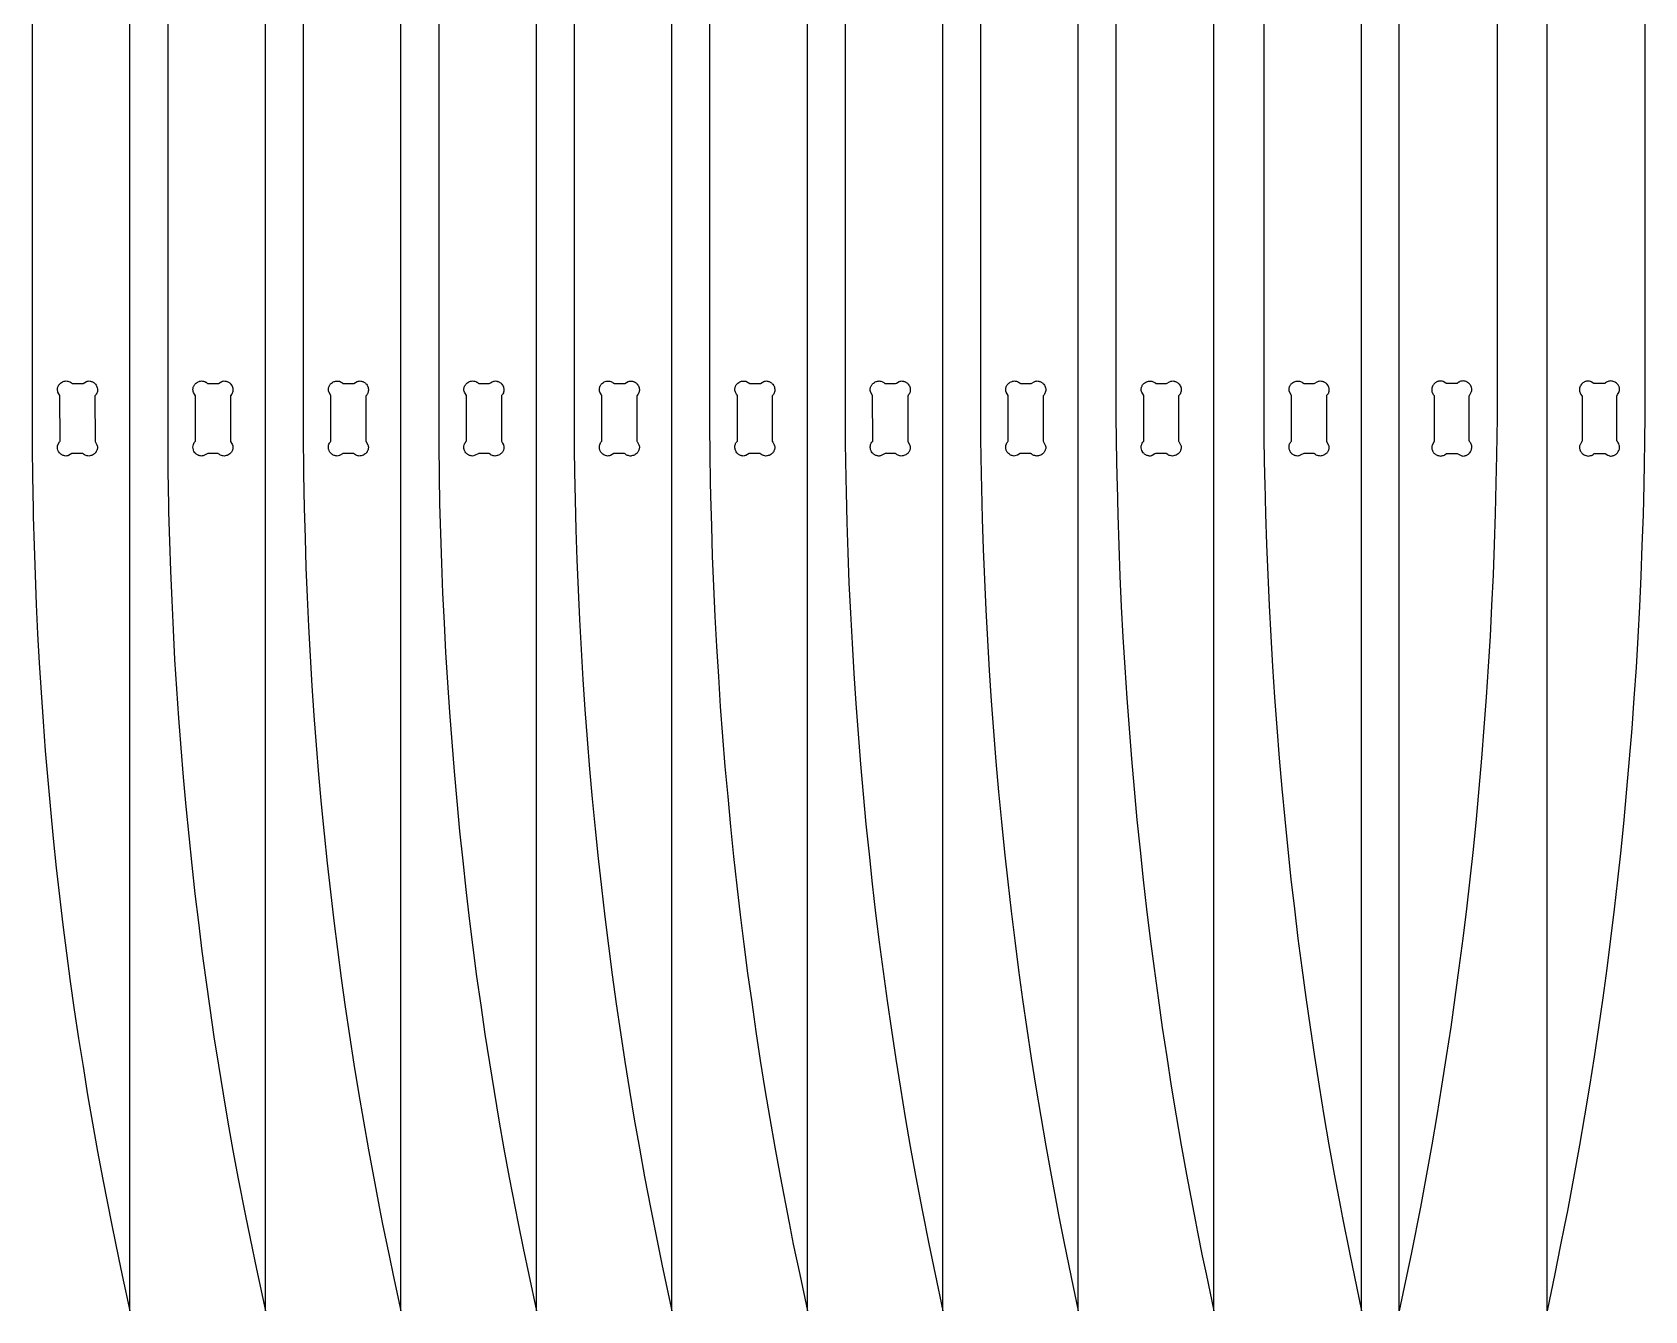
# Model space of a CAD drawing. Extents: x -690 to 337, y -358 to 474.
# Drawn here: x -281.1 to -142.7, y 247.1 to 356.8 of the extents above; entities that cross this region are included whole.
import ezdxf

# ---------------------------------------------------------------- set-up
doc = ezdxf.new("R2010")
doc.units = 0
doc.layers.add('SECTIONCUTEDGES', color=18, linetype='CONTINUOUS')

msp = doc.modelspace()

# ---------------------------------------------------------------- linework, layer by layer
at = {"layer": 'SECTIONCUTEDGES'}
for points in [[(-175.42, 388.9), (-175.42, 324.08), (-175.4, 321.72), (-175.34, 318.69), (-175.33, 318.08), (-175.27, 315.46), (-175.18, 312.83), (-175.08, 310.21), (-174.96, 307.59), (-174.82, 304.97), (-174.66, 302.35), (-174.49, 299.73), (-174.3, 297.11), (-174.09, 294.5), (-173.86, 291.88), (-173.62, 289.27), (-173.36, 286.66), (-173.08, 284.11), (-172.79, 281.57), (-172.48, 279.03), (-172.15, 276.49), (-171.81, 273.96), (-171.44, 271.42), (-171.06, 268.89), (-170.67, 266.36), (-170.25, 263.84), (-169.82, 261.32), (-169.37, 258.8), (-168.84, 255.97), (-168.66, 255.05), (-168.06, 252.06), (-167.03, 247.07), (-167.03, 466.49)], [(-155.4, 388.9), (-155.4, 324.08), (-155.4, 323.69), (-155.44, 320.5), (-155.49, 318.08), (-155.55, 315.46), (-155.64, 312.83), (-155.74, 310.21), (-155.86, 307.59), (-156, 304.97), (-156.15, 302.35), (-156.33, 299.73), (-156.52, 297.11), (-156.73, 294.5), (-156.96, 291.88), (-157.2, 289.27), (-157.46, 286.66), (-157.74, 284.11), (-158.03, 281.57), (-158.34, 279.03), (-158.67, 276.49), (-159.01, 273.96), (-159.37, 271.42), (-159.75, 268.89), (-160.15, 266.36), (-160.57, 263.84), (-161, 261.32), (-161.45, 258.8), (-161.98, 255.97), (-162.75, 252.06), (-163.79, 247.07), (-163.79, 466.49)], [(-199.72, 388.18), (-199.72, 323.61), (-199.71, 321.85), (-199.66, 318.85), (-199.64, 317.65), (-199.57, 315.04), (-199.49, 312.43), (-199.38, 309.83), (-199.26, 307.22), (-199.13, 304.62), (-198.97, 302.01), (-198.8, 299.41), (-198.6, 296.81), (-198.4, 294.21), (-198.17, 291.61), (-197.92, 289.02), (-197.66, 286.42), (-197.39, 283.89), (-197.09, 281.36), (-196.78, 278.84), (-196.46, 276.31), (-196.11, 273.79), (-195.75, 271.27), (-195.37, 268.76), (-194.97, 266.25), (-194.55, 263.74), (-194.12, 261.23), (-193.67, 258.72), (-193.14, 255.92), (-193.02, 255.3), (-192.54, 252.86), (-192.37, 252.03), (-191.94, 249.95), (-191.33, 247.07), (-191.33, 465.15)], [(-188.1, 388.69), (-188.1, 323.97), (-188.08, 321.61), (-188.02, 318.58), (-188.01, 317.98), (-187.95, 315.36), (-187.86, 312.74), (-187.76, 310.12), (-187.64, 307.5), (-187.5, 304.88), (-187.34, 302.27), (-187.17, 299.65), (-186.98, 297.04), (-186.77, 294.43), (-186.54, 291.82), (-186.3, 289.21), (-186.03, 286.6), (-185.76, 284.06), (-185.47, 281.52), (-185.16, 278.98), (-184.83, 276.45), (-184.49, 273.92), (-184.12, 271.39), (-183.74, 268.86), (-183.35, 266.34), (-182.93, 263.81), (-182.5, 261.29), (-182.05, 258.78), (-181.28, 254.73), (-181.1, 253.81), (-180.69, 251.79), (-180.37, 250.23), (-179.71, 247.07), (-179.71, 466.17)], [(-142.72, 388.69), (-142.72, 323.97), (-142.74, 321.61), (-142.77, 319.79), (-142.81, 317.98), (-142.87, 315.36), (-142.96, 312.74), (-143.06, 310.12), (-143.18, 307.5), (-143.32, 304.88), (-143.47, 302.27), (-143.65, 299.65), (-143.84, 297.04), (-144.05, 294.43), (-144.28, 291.82), (-144.52, 289.21), (-144.78, 286.6), (-145.06, 284.06), (-145.35, 281.52), (-145.66, 278.98), (-145.99, 276.45), (-146.33, 273.92), (-146.69, 271.39), (-147.07, 268.86), (-147.47, 266.34), (-147.89, 263.81), (-148.32, 261.29), (-148.77, 258.78), (-149.36, 255.65), (-149.6, 254.42), (-149.97, 252.58), (-150.45, 250.23), (-151.11, 247.07), (-151.11, 466.17)], [(-211.34, 387.85), (-211.35, 323.26), (-211.33, 321.5), (-211.29, 318.52), (-211.26, 317.32), (-211.2, 314.72), (-211.11, 312.13), (-211.01, 309.53), (-210.89, 306.94), (-210.75, 304.35), (-210.59, 301.76), (-210.42, 299.17), (-210.23, 296.58), (-210.02, 293.99), (-209.79, 291.41), (-209.55, 288.82), (-209.29, 286.24), (-209.01, 283.72), (-208.72, 281.2), (-208.41, 278.69), (-208.08, 276.18), (-207.74, 273.67), (-207.37, 271.16), (-206.99, 268.66), (-206.6, 266.16), (-206.18, 263.66), (-205.75, 261.16), (-205.3, 258.67), (-204.71, 255.57), (-204.16, 252.83), (-203.62, 250.2), (-202.96, 247.07), (-202.96, 464.14)], [(-222.97, 387.19), (-222.97, 322.9), (-222.95, 320.57), (-222.91, 318.18), (-222.89, 316.99), (-222.82, 314.41), (-222.74, 311.82), (-222.63, 309.24), (-222.51, 306.66), (-222.38, 304.08), (-222.22, 301.5), (-222.05, 298.92), (-221.85, 296.35), (-221.65, 293.77), (-221.42, 291.2), (-221.17, 288.63), (-220.91, 286.06), (-220.64, 283.55), (-220.34, 281.05), (-220.03, 278.54), (-219.71, 276.04), (-219.36, 273.55), (-219, 271.05), (-218.62, 268.56), (-218.22, 266.07), (-217.8, 263.58), (-217.37, 261.1), (-216.92, 258.62), (-216.15, 254.62), (-215.79, 252.8), (-215.24, 250.18), (-214.58, 247.07), (-214.58, 463.12)], [(-246.22, 385.64), (-246.22, 322.18), (-246.22, 321.42), (-246.18, 318.7), (-246.14, 316.33), (-246.07, 313.77), (-245.99, 311.22), (-245.88, 308.66), (-245.76, 306.1), (-245.63, 303.55), (-245.47, 300.99), (-245.3, 298.44), (-245.1, 295.89), (-244.9, 293.34), (-244.67, 290.79), (-244.42, 288.24), (-244.16, 285.69), (-243.89, 283.21), (-243.59, 280.73), (-243.28, 278.25), (-242.96, 275.77), (-242.61, 273.3), (-242.25, 270.82), (-241.87, 268.36), (-241.47, 265.89), (-241.05, 263.43), (-240.62, 260.96), (-240.17, 258.51), (-239.4, 254.55), (-238.98, 252.45), (-238.49, 250.15), (-237.83, 247.07), (-237.83, 461.09)], [(-234.6, 386.21), (-234.6, 322.54), (-234.58, 321), (-234.56, 319.04), (-234.51, 316.66), (-234.45, 314.09), (-234.36, 311.52), (-234.26, 308.95), (-234.14, 306.38), (-234, 303.81), (-233.84, 301.25), (-233.67, 298.68), (-233.48, 296.12), (-233.27, 293.55), (-233.04, 290.99), (-232.8, 288.43), (-232.54, 285.87), (-232.26, 283.38), (-231.97, 280.89), (-231.66, 278.4), (-231.33, 275.91), (-230.99, 273.42), (-230.62, 270.94), (-230.24, 268.46), (-229.85, 265.98), (-229.43, 263.5), (-229, 261.03), (-228.55, 258.56), (-228.02, 255.79), (-227.41, 252.78), (-227.03, 250.94), (-226.21, 247.07), (-226.21, 462.1)], [(-257.84, 385), (-257.85, 321.77), (-257.82, 319.48), (-257.82, 318.89), (-257.76, 315.95), (-257.69, 313.41), (-257.61, 310.86), (-257.51, 308.32), (-257.39, 305.78), (-257.25, 303.24), (-257.09, 300.7), (-256.92, 298.16), (-256.73, 295.62), (-256.52, 293.08), (-256.29, 290.55), (-256.05, 288.01), (-255.79, 285.48), (-255.51, 283.01), (-255.22, 280.54), (-254.91, 278.08), (-254.58, 275.61), (-254.24, 273.15), (-253.87, 270.69), (-253.49, 268.24), (-253.1, 265.79), (-252.68, 263.34), (-252.25, 260.89), (-251.79, 258.44), (-251.33, 256), (-251.03, 254.51), (-250.44, 251.66), (-250.12, 250.14), (-249.46, 247.07), (-249.46, 459.91)], [(-269.47, 383.99), (-269.47, 321.41), (-269.45, 319.13), (-269.4, 316.21), (-269.39, 315.62), (-269.32, 313.09), (-269.24, 310.56), (-269.13, 308.03), (-269.01, 305.5), (-268.88, 302.97), (-268.72, 300.44), (-268.55, 297.91), (-268.35, 295.39), (-268.15, 292.86), (-267.92, 290.34), (-267.67, 287.82), (-267.41, 285.3), (-267.14, 282.84), (-266.84, 280.39), (-266.53, 277.93), (-266.21, 275.48), (-265.86, 273.03), (-265.5, 270.58), (-265.12, 268.14), (-264.72, 265.7), (-264.3, 263.26), (-263.87, 260.82), (-263.42, 258.39), (-262.83, 255.37), (-262.41, 253.28), (-261.85, 250.63), (-261.08, 247.07), (-261.08, 458.89)], [(-281.1, 383.23), (-281.1, 321), (-281.07, 318.73), (-281.02, 315.82), (-281.01, 315.24), (-280.94, 312.72), (-280.86, 310.21), (-280.76, 307.69), (-280.64, 305.17), (-280.5, 302.66), (-280.34, 300.14), (-280.17, 297.63), (-279.98, 295.12), (-279.77, 292.61), (-279.54, 290.1), (-279.3, 287.59), (-279.04, 285.09), (-278.76, 282.64), (-278.47, 280.2), (-278.16, 277.76), (-277.83, 275.32), (-277.49, 272.89), (-277.12, 270.45), (-276.74, 268.02), (-276.35, 265.59), (-275.93, 263.17), (-275.5, 260.75), (-275.04, 258.33), (-274.28, 254.43), (-273.69, 251.61), (-273.37, 250.11), (-272.71, 247.07), (-272.71, 457.71)]]:
    msp.add_lwpolyline(points, dxfattribs=at)
for points in [[(-278.83, 320.81), (-278.89, 320.92), (-278.92, 321.03), (-278.93, 321.15), (-278.92, 321.28), (-278.88, 321.44), (-278.77, 321.65), (-278.71, 321.7), (-278.73, 325.62), (-278.89, 325.91), (-278.91, 325.98), (-278.93, 326.05), (-278.93, 326.13), (-278.93, 326.21), (-278.92, 326.27), (-278.9, 326.32), (-278.88, 326.37), (-278.86, 326.42), (-278.84, 326.47), (-278.81, 326.52), (-278.77, 326.56), (-278.74, 326.6), (-278.7, 326.64), (-278.66, 326.68), (-278.58, 326.74), (-278.51, 326.78), (-278.43, 326.81), (-278.36, 326.83), (-278.27, 326.85), (-278.19, 326.86), (-278.11, 326.85), (-278.03, 326.84), (-277.95, 326.82), (-277.88, 326.79), (-277.81, 326.76), (-277.74, 326.71), (-277.7, 326.68), (-277.66, 326.64), (-276.74, 326.65), (-276.45, 326.81), (-276.38, 326.84), (-276.3, 326.85), (-276.22, 326.86), (-276.14, 326.85), (-276.09, 326.84), (-276.03, 326.82), (-275.98, 326.81), (-275.93, 326.78), (-275.88, 326.76), (-275.84, 326.73), (-275.79, 326.7), (-275.75, 326.66), (-275.71, 326.62), (-275.67, 326.58), (-275.62, 326.5), (-275.58, 326.43), (-275.54, 326.36), (-275.52, 326.28), (-275.51, 326.2), (-275.5, 326.11), (-275.5, 326.03), (-275.51, 325.95), (-275.53, 325.88), (-275.56, 325.8), (-275.6, 325.73), (-275.64, 325.66), (-275.72, 325.58), (-275.71, 321.67), (-275.54, 321.37), (-275.52, 321.3), (-275.5, 321.23), (-275.5, 321.15), (-275.51, 321.07), (-275.52, 321.01), (-275.53, 320.96), (-275.55, 320.91), (-275.57, 320.86), (-275.6, 320.81), (-275.62, 320.76), (-275.66, 320.72), (-275.69, 320.67), (-275.73, 320.64), (-275.77, 320.6), (-275.85, 320.54), (-275.92, 320.5), (-276, 320.47), (-276.08, 320.45), (-276.16, 320.43), (-276.24, 320.42), (-276.32, 320.43), (-276.4, 320.44), (-276.48, 320.46), (-276.55, 320.49), (-276.62, 320.52), (-276.69, 320.57), (-276.78, 320.64), (-277.66, 320.64), (-277.7, 320.63), (-277.98, 320.47), (-278.05, 320.44), (-278.13, 320.43), (-278.21, 320.42), (-278.29, 320.43), (-278.34, 320.44), (-278.4, 320.46), (-278.45, 320.47), (-278.5, 320.5), (-278.55, 320.52), (-278.59, 320.55), (-278.64, 320.58), (-278.68, 320.62), (-278.72, 320.66), (-278.76, 320.7)], [(-267.19, 320.77), (-267.22, 320.82), (-267.26, 320.91), (-267.27, 320.96), (-267.3, 321.07), (-267.31, 321.18), (-267.3, 321.3), (-267.27, 321.41), (-267.23, 321.5), (-267.2, 321.57), (-267.16, 321.62), (-267.12, 321.67), (-267.1, 321.68), (-267.09, 321.7), (-267.09, 325.59), (-267.25, 325.88), (-267.28, 325.95), (-267.3, 326.03), (-267.31, 326.11), (-267.31, 326.16), (-267.3, 326.21), (-267.29, 326.27), (-267.28, 326.32), (-267.26, 326.37), (-267.24, 326.42), (-267.21, 326.47), (-267.18, 326.52), (-267.15, 326.56), (-267.11, 326.6), (-267.08, 326.64), (-267.03, 326.68), (-266.99, 326.71), (-266.92, 326.76), (-266.85, 326.79), (-266.77, 326.82), (-266.73, 326.83), (-266.65, 326.85), (-266.57, 326.86), (-266.49, 326.85), (-266.41, 326.84), (-266.33, 326.82), (-266.29, 326.81), (-266.22, 326.77), (-266.18, 326.76), (-266.11, 326.71), (-266.04, 326.64), (-266.03, 326.64), (-265.12, 326.64), (-264.82, 326.81), (-264.78, 326.83), (-264.7, 326.85), (-264.62, 326.86), (-264.57, 326.85), (-264.52, 326.85), (-264.46, 326.84), (-264.41, 326.82), (-264.36, 326.81), (-264.31, 326.78), (-264.26, 326.76), (-264.21, 326.73), (-264.17, 326.7), (-264.12, 326.66), (-264.08, 326.62), (-264.05, 326.58), (-263.99, 326.5), (-263.95, 326.43), (-263.93, 326.4), (-263.91, 326.32), (-263.89, 326.24), (-263.88, 326.16), (-263.87, 326.11), (-263.88, 326.03), (-263.89, 325.95), (-263.91, 325.88), (-263.94, 325.8), (-263.97, 325.73), (-264, 325.7), (-264.06, 325.62), (-264.08, 325.6), (-264.09, 325.59), (-264.09, 325.58), (-264.09, 321.7), (-264.08, 321.67), (-263.92, 321.37), (-263.89, 321.3), (-263.88, 321.25), (-263.87, 321.17), (-263.87, 321.12), (-263.88, 321.07), (-263.89, 321.01), (-263.9, 320.96), (-263.92, 320.91), (-263.94, 320.86), (-263.97, 320.81), (-264, 320.76), (-264.03, 320.72), (-264.07, 320.67), (-264.11, 320.64), (-264.15, 320.6), (-264.22, 320.54), (-264.3, 320.5), (-264.37, 320.47), (-264.45, 320.45), (-264.53, 320.43), (-264.61, 320.42), (-264.7, 320.43), (-264.78, 320.44), (-264.85, 320.46), (-264.93, 320.49), (-265, 320.52), (-265.07, 320.57), (-265.12, 320.61), (-265.13, 320.63), (-265.15, 320.64), (-266.04, 320.64), (-266.09, 320.62), (-266.36, 320.47), (-266.43, 320.44), (-266.51, 320.43), (-266.58, 320.42), (-266.66, 320.43), (-266.72, 320.44), (-266.77, 320.46), (-266.82, 320.47), (-266.87, 320.5), (-266.92, 320.52), (-266.97, 320.55), (-267.01, 320.58), (-267.06, 320.62), (-267.1, 320.66), (-267.13, 320.7)], [(-255.58, 320.81), (-255.61, 320.86), (-255.63, 320.91), (-255.65, 320.96), (-255.67, 321.02), (-255.68, 321.08), (-255.68, 321.13), (-255.68, 321.19), (-255.68, 321.27), (-255.66, 321.35), (-255.64, 321.43), (-255.6, 321.51), (-255.56, 321.58), (-255.51, 321.65), (-255.47, 321.68), (-255.46, 321.7), (-255.46, 325.58), (-255.48, 325.62), (-255.63, 325.88), (-255.65, 325.93), (-255.67, 326), (-255.68, 326.08), (-255.68, 326.16), (-255.68, 326.21), (-255.67, 326.27), (-255.65, 326.32), (-255.63, 326.37), (-255.61, 326.42), (-255.59, 326.47), (-255.56, 326.52), (-255.52, 326.56), (-255.49, 326.6), (-255.45, 326.64), (-255.41, 326.68), (-255.33, 326.74), (-255.26, 326.78), (-255.18, 326.81), (-255.14, 326.82), (-255.06, 326.84), (-254.98, 326.85), (-254.9, 326.85), (-254.82, 326.85), (-254.74, 326.83), (-254.67, 326.81), (-254.59, 326.77), (-254.52, 326.73), (-254.44, 326.66), (-254.43, 326.65), (-254.4, 326.63), (-253.49, 326.65), (-253.2, 326.81), (-253.13, 326.84), (-253.05, 326.85), (-252.97, 326.86), (-252.89, 326.85), (-252.84, 326.84), (-252.78, 326.82), (-252.73, 326.81), (-252.68, 326.78), (-252.63, 326.76), (-252.59, 326.73), (-252.54, 326.7), (-252.5, 326.66), (-252.46, 326.62), (-252.42, 326.58), (-252.37, 326.5), (-252.33, 326.43), (-252.29, 326.36), (-252.28, 326.32), (-252.26, 326.24), (-252.25, 326.16), (-252.25, 326.07), (-252.26, 325.99), (-252.27, 325.91), (-252.3, 325.84), (-252.33, 325.76), (-252.35, 325.73), (-252.39, 325.66), (-252.42, 325.62), (-252.47, 325.58), (-252.47, 321.7), (-252.46, 321.68), (-252.29, 321.37), (-252.28, 321.33), (-252.26, 321.25), (-252.25, 321.17), (-252.25, 321.12), (-252.26, 321.07), (-252.27, 321.01), (-252.28, 320.96), (-252.3, 320.91), (-252.32, 320.86), (-252.35, 320.81), (-252.37, 320.76), (-252.41, 320.72), (-252.44, 320.67), (-252.48, 320.64), (-252.52, 320.6), (-252.6, 320.54), (-252.67, 320.5), (-252.71, 320.48), (-252.79, 320.46), (-252.87, 320.44), (-252.95, 320.43), (-253.03, 320.42), (-253.11, 320.43), (-253.15, 320.44), (-253.23, 320.46), (-253.3, 320.49), (-253.37, 320.52), (-253.44, 320.57), (-253.52, 320.64), (-253.53, 320.64), (-254.4, 320.64), (-254.43, 320.64), (-254.47, 320.62), (-254.73, 320.47), (-254.77, 320.45), (-254.84, 320.43), (-254.92, 320.42), (-255, 320.43), (-255.08, 320.44), (-255.12, 320.45), (-255.2, 320.47), (-255.27, 320.5), (-255.34, 320.54), (-255.4, 320.59), (-255.44, 320.63), (-255.48, 320.67), (-255.52, 320.71), (-255.55, 320.76)], [(-243.94, 320.77), (-243.98, 320.84), (-244, 320.9), (-244.03, 320.98), (-244.05, 321.07), (-244.06, 321.14), (-244.05, 321.26), (-244.03, 321.37), (-244.01, 321.45), (-243.98, 321.52), (-243.93, 321.59), (-243.88, 321.66), (-243.85, 321.68), (-243.84, 321.7), (-243.84, 325.58), (-243.84, 325.6), (-243.93, 325.76), (-244.01, 325.91), (-244.04, 325.98), (-244.05, 326.05), (-244.06, 326.13), (-244.05, 326.21), (-244.04, 326.27), (-244.03, 326.32), (-244.01, 326.37), (-243.99, 326.42), (-243.96, 326.47), (-243.93, 326.52), (-243.9, 326.56), (-243.86, 326.6), (-243.83, 326.64), (-243.79, 326.68), (-243.71, 326.74), (-243.64, 326.78), (-243.56, 326.81), (-243.48, 326.83), (-243.4, 326.85), (-243.32, 326.86), (-243.24, 326.85), (-243.2, 326.85), (-243.12, 326.83), (-243.04, 326.81), (-242.97, 326.77), (-242.93, 326.76), (-242.86, 326.71), (-242.82, 326.68), (-242.81, 326.66), (-242.78, 326.63), (-241.88, 326.64), (-241.78, 326.69), (-241.62, 326.79), (-241.55, 326.82), (-241.48, 326.84), (-241.43, 326.85), (-241.35, 326.86), (-241.27, 326.85), (-241.21, 326.84), (-241.16, 326.82), (-241.11, 326.81), (-241.06, 326.78), (-241.01, 326.76), (-240.96, 326.73), (-240.92, 326.7), (-240.87, 326.66), (-240.83, 326.62), (-240.8, 326.58), (-240.74, 326.5), (-240.7, 326.43), (-240.67, 326.36), (-240.65, 326.28), (-240.63, 326.2), (-240.63, 326.16), (-240.62, 326.07), (-240.63, 325.99), (-240.65, 325.91), (-240.67, 325.84), (-240.7, 325.76), (-240.75, 325.7), (-240.79, 325.63), (-240.83, 325.6), (-240.84, 325.58), (-240.84, 321.69), (-240.84, 321.68), (-240.75, 321.52), (-240.67, 321.37), (-240.66, 321.35), (-240.64, 321.28), (-240.62, 321.2), (-240.62, 321.12), (-240.63, 321.07), (-240.64, 321.01), (-240.66, 320.96), (-240.67, 320.91), (-240.69, 320.86), (-240.72, 320.81), (-240.75, 320.76), (-240.78, 320.72), (-240.82, 320.67), (-240.86, 320.64), (-240.9, 320.6), (-240.97, 320.54), (-241.01, 320.52), (-241.08, 320.48), (-241.16, 320.46), (-241.2, 320.45), (-241.28, 320.43), (-241.32, 320.43), (-241.41, 320.42), (-241.45, 320.43), (-241.53, 320.44), (-241.6, 320.46), (-241.68, 320.49), (-241.71, 320.5), (-241.78, 320.55), (-241.86, 320.6), (-241.88, 320.64), (-241.9, 320.64), (-242.78, 320.64), (-242.8, 320.64), (-242.84, 320.62), (-243.08, 320.48), (-243.16, 320.45), (-243.23, 320.43), (-243.31, 320.42), (-243.41, 320.43), (-243.47, 320.44), (-243.52, 320.46), (-243.57, 320.47), (-243.62, 320.5), (-243.67, 320.52), (-243.72, 320.55), (-243.76, 320.58), (-243.81, 320.62), (-243.85, 320.66), (-243.88, 320.7)], [(-232.3, 320.76), (-232.33, 320.81), (-232.36, 320.86), (-232.38, 320.91), (-232.4, 320.96), (-232.42, 321.02), (-232.43, 321.08), (-232.43, 321.13), (-232.43, 321.23), (-232.42, 321.31), (-232.4, 321.39), (-232.37, 321.47), (-232.33, 321.55), (-232.29, 321.62), (-232.21, 321.7), (-232.22, 325.59), (-232.25, 325.66), (-232.39, 325.91), (-232.41, 325.98), (-232.43, 326.05), (-232.43, 326.11), (-232.43, 326.16), (-232.43, 326.21), (-232.42, 326.27), (-232.4, 326.32), (-232.38, 326.37), (-232.36, 326.42), (-232.34, 326.47), (-232.31, 326.52), (-232.28, 326.56), (-232.24, 326.6), (-232.2, 326.64), (-232.16, 326.68), (-232.08, 326.74), (-232.01, 326.78), (-231.93, 326.81), (-231.86, 326.83), (-231.82, 326.84), (-231.73, 326.85), (-231.65, 326.85), (-231.57, 326.85), (-231.53, 326.84), (-231.45, 326.82), (-231.38, 326.79), (-231.31, 326.76), (-231.27, 326.73), (-231.2, 326.67), (-231.16, 326.64), (-231.16, 326.64), (-230.28, 326.63), (-230.24, 326.65), (-229.95, 326.81), (-229.88, 326.84), (-229.85, 326.84), (-229.77, 326.85), (-229.7, 326.85), (-229.64, 326.85), (-229.59, 326.84), (-229.54, 326.82), (-229.48, 326.81), (-229.43, 326.78), (-229.38, 326.76), (-229.34, 326.73), (-229.29, 326.7), (-229.25, 326.66), (-229.21, 326.62), (-229.17, 326.58), (-229.12, 326.5), (-229.08, 326.43), (-229.04, 326.36), (-229.02, 326.28), (-229.01, 326.2), (-229, 326.16), (-229, 326.07), (-229.01, 325.99), (-229.02, 325.91), (-229.03, 325.88), (-229.06, 325.8), (-229.1, 325.73), (-229.12, 325.7), (-229.18, 325.62), (-229.2, 325.6), (-229.22, 325.58), (-229.22, 321.7), (-229.2, 321.66), (-229.04, 321.37), (-229.02, 321.3), (-229, 321.23), (-229, 321.2), (-229, 321.12), (-229.01, 321.07), (-229.02, 321.01), (-229.03, 320.96), (-229.05, 320.91), (-229.07, 320.86), (-229.1, 320.81), (-229.12, 320.76), (-229.16, 320.72), (-229.19, 320.67), (-229.23, 320.64), (-229.27, 320.6), (-229.35, 320.54), (-229.42, 320.5), (-229.5, 320.47), (-229.58, 320.45), (-229.66, 320.43), (-229.74, 320.42), (-229.78, 320.42), (-229.86, 320.43), (-229.94, 320.45), (-230.02, 320.47), (-230.09, 320.5), (-230.16, 320.55), (-230.23, 320.6), (-230.26, 320.63), (-230.28, 320.64), (-231.17, 320.64), (-231.2, 320.63), (-231.48, 320.47), (-231.57, 320.44), (-231.64, 320.43), (-231.72, 320.42), (-231.79, 320.43), (-231.83, 320.44), (-231.91, 320.46), (-231.98, 320.49), (-232.05, 320.52), (-232.12, 320.57), (-232.19, 320.63), (-232.23, 320.67), (-232.27, 320.71)], [(-220.69, 320.77), (-220.73, 320.85), (-220.76, 320.92), (-220.78, 320.96), (-220.79, 321.04), (-220.81, 321.12), (-220.81, 321.21), (-220.8, 321.29), (-220.78, 321.37), (-220.76, 321.44), (-220.74, 321.48), (-220.71, 321.55), (-220.69, 321.58), (-220.59, 321.69), (-220.59, 321.7), (-220.59, 325.6), (-220.67, 325.74), (-220.76, 325.91), (-220.79, 325.98), (-220.8, 326.05), (-220.81, 326.11), (-220.81, 326.16), (-220.8, 326.21), (-220.79, 326.27), (-220.78, 326.32), (-220.76, 326.37), (-220.74, 326.42), (-220.71, 326.47), (-220.68, 326.52), (-220.65, 326.56), (-220.61, 326.6), (-220.58, 326.64), (-220.54, 326.68), (-220.46, 326.74), (-220.39, 326.78), (-220.31, 326.81), (-220.23, 326.83), (-220.19, 326.84), (-220.11, 326.85), (-220.03, 326.85), (-219.95, 326.85), (-219.87, 326.83), (-219.79, 326.81), (-219.72, 326.77), (-219.65, 326.73), (-219.53, 326.64), (-218.63, 326.64), (-218.61, 326.65), (-218.32, 326.81), (-218.25, 326.84), (-218.18, 326.85), (-218.1, 326.86), (-218.02, 326.85), (-217.96, 326.84), (-217.91, 326.82), (-217.86, 326.81), (-217.81, 326.78), (-217.76, 326.76), (-217.71, 326.73), (-217.67, 326.7), (-217.62, 326.66), (-217.59, 326.62), (-217.55, 326.58), (-217.49, 326.5), (-217.47, 326.47), (-217.43, 326.4), (-217.41, 326.32), (-217.39, 326.24), (-217.38, 326.16), (-217.37, 326.07), (-217.38, 325.99), (-217.4, 325.91), (-217.42, 325.84), (-217.45, 325.76), (-217.5, 325.7), (-217.56, 325.62), (-217.58, 325.6), (-217.59, 325.58), (-217.59, 321.68), (-217.55, 321.6), (-217.42, 321.37), (-217.39, 321.3), (-217.38, 321.23), (-217.37, 321.15), (-217.38, 321.07), (-217.39, 321.01), (-217.41, 320.96), (-217.42, 320.91), (-217.45, 320.86), (-217.47, 320.81), (-217.5, 320.76), (-217.53, 320.72), (-217.57, 320.67), (-217.61, 320.64), (-217.65, 320.6), (-217.72, 320.54), (-217.8, 320.5), (-217.87, 320.47), (-217.95, 320.45), (-218.03, 320.43), (-218.07, 320.43), (-218.16, 320.42), (-218.24, 320.43), (-218.31, 320.45), (-218.35, 320.46), (-218.43, 320.49), (-218.5, 320.52), (-218.57, 320.57), (-218.63, 320.63), (-218.65, 320.64), (-219.54, 320.64), (-219.57, 320.63), (-219.86, 320.47), (-219.91, 320.45), (-219.98, 320.43), (-220.01, 320.43), (-220.08, 320.42), (-220.16, 320.43), (-220.22, 320.44), (-220.27, 320.46), (-220.32, 320.47), (-220.37, 320.5), (-220.42, 320.52), (-220.47, 320.55), (-220.52, 320.58), (-220.56, 320.62), (-220.6, 320.66), (-220.63, 320.7)], [(-209.07, 320.78), (-209.11, 320.87), (-209.15, 320.97), (-209.17, 321.06), (-209.18, 321.16), (-209.18, 321.2), (-209.17, 321.3), (-209.15, 321.41), (-209.1, 321.52), (-209.04, 321.61), (-208.96, 321.7), (-208.98, 325.61), (-209.13, 325.88), (-209.16, 325.95), (-209.18, 326.03), (-209.18, 326.11), (-209.18, 326.16), (-209.18, 326.21), (-209.17, 326.27), (-209.15, 326.32), (-209.13, 326.37), (-209.11, 326.42), (-209.09, 326.47), (-209.06, 326.52), (-209.03, 326.56), (-208.99, 326.6), (-208.95, 326.64), (-208.91, 326.68), (-208.83, 326.74), (-208.76, 326.78), (-208.68, 326.81), (-208.65, 326.82), (-208.57, 326.84), (-208.48, 326.85), (-208.44, 326.86), (-208.36, 326.85), (-208.28, 326.84), (-208.2, 326.82), (-208.13, 326.79), (-208.09, 326.77), (-208.02, 326.73), (-207.96, 326.68), (-207.93, 326.65), (-207.91, 326.64), (-207.01, 326.64), (-206.94, 326.67), (-206.7, 326.81), (-206.63, 326.84), (-206.55, 326.85), (-206.5, 326.86), (-206.45, 326.85), (-206.39, 326.85), (-206.34, 326.84), (-206.29, 326.82), (-206.23, 326.81), (-206.18, 326.78), (-206.13, 326.76), (-206.09, 326.73), (-206.04, 326.7), (-206, 326.66), (-205.96, 326.62), (-205.92, 326.58), (-205.87, 326.5), (-205.83, 326.43), (-205.79, 326.36), (-205.77, 326.28), (-205.76, 326.2), (-205.75, 326.11), (-205.75, 326.07), (-205.76, 325.99), (-205.77, 325.91), (-205.8, 325.84), (-205.81, 325.8), (-205.85, 325.73), (-205.89, 325.66), (-205.93, 325.62), (-205.96, 325.6), (-205.97, 325.58), (-205.96, 321.68), (-205.92, 321.6), (-205.81, 321.4), (-205.78, 321.33), (-205.76, 321.25), (-205.75, 321.2), (-205.75, 321.12), (-205.76, 321.07), (-205.77, 321.01), (-205.78, 320.96), (-205.8, 320.91), (-205.82, 320.86), (-205.85, 320.81), (-205.87, 320.76), (-205.91, 320.72), (-205.94, 320.67), (-205.98, 320.64), (-206.02, 320.6), (-206.07, 320.57), (-206.14, 320.52), (-206.21, 320.48), (-206.29, 320.46), (-206.37, 320.44), (-206.45, 320.43), (-206.53, 320.42), (-206.61, 320.43), (-206.65, 320.44), (-206.73, 320.46), (-206.8, 320.49), (-206.88, 320.52), (-206.94, 320.57), (-206.98, 320.61), (-207.01, 320.64), (-207.03, 320.64), (-207.91, 320.64), (-208.26, 320.46), (-208.31, 320.44), (-208.36, 320.43), (-208.43, 320.42), (-208.48, 320.42), (-208.54, 320.43), (-208.59, 320.44), (-208.65, 320.46), (-208.7, 320.47), (-208.75, 320.5), (-208.8, 320.52), (-208.85, 320.55), (-208.89, 320.58), (-208.93, 320.62), (-208.97, 320.66), (-209.01, 320.7)], [(-197.43, 320.76), (-197.46, 320.81), (-197.49, 320.86), (-197.51, 320.91), (-197.53, 320.96), (-197.54, 321.02), (-197.55, 321.08), (-197.56, 321.13), (-197.56, 321.23), (-197.55, 321.27), (-197.54, 321.35), (-197.53, 321.39), (-197.5, 321.47), (-197.46, 321.55), (-197.41, 321.62), (-197.37, 321.66), (-197.35, 321.68), (-197.34, 321.7), (-197.35, 325.61), (-197.51, 325.91), (-197.54, 325.98), (-197.56, 326.05), (-197.56, 326.13), (-197.55, 326.21), (-197.54, 326.27), (-197.53, 326.32), (-197.51, 326.37), (-197.49, 326.42), (-197.46, 326.47), (-197.43, 326.52), (-197.4, 326.56), (-197.36, 326.6), (-197.33, 326.64), (-197.29, 326.68), (-197.24, 326.71), (-197.17, 326.76), (-197.1, 326.79), (-197.02, 326.82), (-196.98, 326.83), (-196.9, 326.85), (-196.82, 326.86), (-196.74, 326.85), (-196.7, 326.85), (-196.62, 326.83), (-196.54, 326.81), (-196.47, 326.77), (-196.4, 326.73), (-196.32, 326.67), (-196.3, 326.64), (-196.28, 326.64), (-195.38, 326.64), (-195.07, 326.81), (-195, 326.84), (-194.93, 326.85), (-194.85, 326.86), (-194.77, 326.85), (-194.71, 326.84), (-194.66, 326.82), (-194.61, 326.81), (-194.56, 326.78), (-194.51, 326.76), (-194.46, 326.73), (-194.42, 326.7), (-194.37, 326.66), (-194.34, 326.62), (-194.3, 326.58), (-194.24, 326.5), (-194.2, 326.43), (-194.17, 326.36), (-194.15, 326.28), (-194.13, 326.2), (-194.12, 326.11), (-194.13, 326.03), (-194.14, 325.95), (-194.16, 325.88), (-194.19, 325.8), (-194.22, 325.73), (-194.27, 325.66), (-194.34, 325.59), (-194.34, 325.58), (-194.34, 321.7), (-194.16, 321.35), (-194.14, 321.28), (-194.12, 321.2), (-194.12, 321.12), (-194.13, 321.07), (-194.14, 321.01), (-194.16, 320.96), (-194.17, 320.91), (-194.2, 320.86), (-194.22, 320.81), (-194.25, 320.76), (-194.28, 320.72), (-194.32, 320.67), (-194.36, 320.64), (-194.4, 320.6), (-194.47, 320.54), (-194.55, 320.5), (-194.58, 320.48), (-194.66, 320.46), (-194.74, 320.44), (-194.82, 320.43), (-194.86, 320.42), (-194.95, 320.43), (-194.99, 320.43), (-195.06, 320.45), (-195.14, 320.47), (-195.21, 320.5), (-195.25, 320.52), (-195.32, 320.57), (-195.36, 320.61), (-195.37, 320.62), (-195.4, 320.64), (-196.31, 320.63), (-196.56, 320.49), (-196.65, 320.45), (-196.67, 320.45), (-196.77, 320.43), (-196.84, 320.42), (-196.92, 320.43), (-197, 320.45), (-197.07, 320.47), (-197.14, 320.5), (-197.21, 320.54), (-197.24, 320.57), (-197.32, 320.63), (-197.36, 320.67), (-197.4, 320.71)], [(-185.81, 320.77), (-185.83, 320.8), (-185.88, 320.9), (-185.91, 321.01), (-185.93, 321.13), (-185.93, 321.16), (-185.93, 321.28), (-185.91, 321.35), (-185.89, 321.42), (-185.85, 321.53), (-185.79, 321.62), (-185.75, 321.66), (-185.72, 321.69), (-185.71, 321.7), (-185.72, 325.61), (-185.89, 325.91), (-185.91, 325.95), (-185.93, 326.03), (-185.93, 326.11), (-185.93, 326.16), (-185.93, 326.21), (-185.92, 326.27), (-185.9, 326.32), (-185.88, 326.37), (-185.86, 326.42), (-185.84, 326.47), (-185.81, 326.52), (-185.78, 326.56), (-185.74, 326.6), (-185.7, 326.64), (-185.66, 326.68), (-185.62, 326.71), (-185.55, 326.76), (-185.47, 326.79), (-185.4, 326.82), (-185.32, 326.84), (-185.23, 326.85), (-185.15, 326.85), (-185.11, 326.85), (-185.03, 326.84), (-184.95, 326.82), (-184.88, 326.79), (-184.84, 326.77), (-184.77, 326.73), (-184.69, 326.66), (-184.67, 326.64), (-184.66, 326.64), (-183.75, 326.64), (-183.45, 326.81), (-183.38, 326.84), (-183.3, 326.85), (-183.22, 326.86), (-183.14, 326.85), (-183.09, 326.84), (-183.04, 326.82), (-182.98, 326.81), (-182.93, 326.78), (-182.88, 326.76), (-182.84, 326.73), (-182.79, 326.7), (-182.75, 326.66), (-182.71, 326.62), (-182.67, 326.58), (-182.62, 326.5), (-182.58, 326.43), (-182.54, 326.36), (-182.53, 326.32), (-182.51, 326.24), (-182.5, 326.16), (-182.5, 326.07), (-182.51, 325.99), (-182.52, 325.91), (-182.55, 325.84), (-182.56, 325.8), (-182.6, 325.73), (-182.64, 325.66), (-182.72, 325.58), (-182.72, 321.7), (-182.7, 321.66), (-182.55, 321.37), (-182.53, 321.35), (-182.51, 321.28), (-182.5, 321.2), (-182.5, 321.12), (-182.51, 321.07), (-182.52, 321.01), (-182.53, 320.96), (-182.55, 320.91), (-182.57, 320.86), (-182.6, 320.81), (-182.62, 320.76), (-182.66, 320.72), (-182.69, 320.67), (-182.73, 320.64), (-182.77, 320.6), (-182.85, 320.54), (-182.92, 320.5), (-182.96, 320.48), (-183.04, 320.46), (-183.08, 320.45), (-183.16, 320.43), (-183.24, 320.42), (-183.32, 320.43), (-183.36, 320.43), (-183.44, 320.45), (-183.52, 320.47), (-183.59, 320.5), (-183.66, 320.55), (-183.78, 320.64), (-184.67, 320.64), (-184.76, 320.6), (-184.98, 320.47), (-185.06, 320.44), (-185.08, 320.44), (-185.16, 320.42), (-185.23, 320.42), (-185.29, 320.43), (-185.34, 320.44), (-185.4, 320.46), (-185.45, 320.47), (-185.5, 320.5), (-185.55, 320.52), (-185.6, 320.55), (-185.64, 320.58), (-185.68, 320.62), (-185.72, 320.66), (-185.76, 320.7)], [(-173.11, 320.74), (-173.16, 320.81), (-173.19, 320.88), (-173.22, 320.96), (-173.23, 321), (-173.25, 321.08), (-173.25, 321.16), (-173.25, 321.25), (-173.24, 321.33), (-173.23, 321.37), (-173.21, 321.44), (-173.17, 321.51), (-173.13, 321.58), (-173.08, 321.65), (-173.04, 321.68), (-173.04, 321.7), (-173.03, 325.58), (-173.04, 325.6), (-173.22, 325.93), (-173.24, 326), (-173.25, 326.08), (-173.25, 326.11), (-173.25, 326.21), (-173.24, 326.27), (-173.22, 326.32), (-173.2, 326.37), (-173.18, 326.42), (-173.16, 326.47), (-173.13, 326.52), (-173.1, 326.56), (-173.06, 326.6), (-173.02, 326.64), (-172.98, 326.68), (-172.94, 326.71), (-172.87, 326.76), (-172.79, 326.79), (-172.72, 326.82), (-172.64, 326.84), (-172.55, 326.85), (-172.47, 326.85), (-172.39, 326.85), (-172.35, 326.84), (-172.27, 326.82), (-172.2, 326.79), (-172.13, 326.76), (-172.09, 326.73), (-172.02, 326.68), (-172, 326.66), (-171.98, 326.64), (-171.1, 326.63), (-171.08, 326.64), (-170.79, 326.8), (-170.72, 326.83), (-170.65, 326.85), (-170.57, 326.86), (-170.46, 326.85), (-170.41, 326.84), (-170.36, 326.82), (-170.3, 326.81), (-170.25, 326.78), (-170.2, 326.76), (-170.16, 326.73), (-170.11, 326.7), (-170.07, 326.66), (-170.03, 326.62), (-169.99, 326.58), (-169.94, 326.5), (-169.9, 326.43), (-169.88, 326.4), (-169.85, 326.32), (-169.84, 326.28), (-169.83, 326.2), (-169.82, 326.11), (-169.82, 326.03), (-169.83, 325.95), (-169.85, 325.88), (-169.87, 325.84), (-169.9, 325.76), (-169.94, 325.7), (-169.99, 325.63), (-170.02, 325.6), (-170.04, 325.59), (-170.04, 321.7), (-170.03, 321.67), (-169.85, 321.35), (-169.83, 321.28), (-169.82, 321.2), (-169.82, 321.17), (-169.83, 321.07), (-169.84, 321.01), (-169.85, 320.96), (-169.87, 320.91), (-169.89, 320.86), (-169.92, 320.81), (-169.94, 320.76), (-169.98, 320.72), (-170.01, 320.67), (-170.05, 320.64), (-170.09, 320.6), (-170.17, 320.54), (-170.21, 320.52), (-170.28, 320.48), (-170.36, 320.46), (-170.44, 320.44), (-170.48, 320.43), (-170.56, 320.42), (-170.64, 320.43), (-170.72, 320.44), (-170.8, 320.46), (-170.84, 320.47), (-170.91, 320.5), (-170.98, 320.55), (-171.05, 320.6), (-171.08, 320.64), (-171.1, 320.64), (-171.98, 320.64), (-172.28, 320.48), (-172.33, 320.46), (-172.4, 320.44), (-172.43, 320.43), (-172.5, 320.42), (-172.61, 320.43), (-172.66, 320.44), (-172.72, 320.46), (-172.77, 320.47), (-172.82, 320.5), (-172.87, 320.52), (-172.92, 320.55), (-172.96, 320.58), (-173, 320.62), (-173.04, 320.66), (-173.08, 320.7)], [(-160.73, 320.6), (-160.68, 320.57), (-160.61, 320.52), (-160.54, 320.48), (-160.5, 320.47), (-160.42, 320.45), (-160.34, 320.43), (-160.26, 320.42), (-160.18, 320.43), (-160.14, 320.43), (-160.06, 320.45), (-159.98, 320.47), (-159.91, 320.5), (-159.84, 320.55), (-159.77, 320.6), (-159.75, 320.63), (-159.73, 320.64), (-158.85, 320.64), (-158.81, 320.63), (-158.49, 320.46), (-158.42, 320.44), (-158.39, 320.43), (-158.32, 320.42), (-158.21, 320.43), (-158.15, 320.44), (-158.1, 320.46), (-158.05, 320.47), (-158, 320.5), (-157.95, 320.52), (-157.9, 320.55), (-157.86, 320.58), (-157.82, 320.62), (-157.78, 320.66), (-157.74, 320.7), (-157.68, 320.77), (-157.64, 320.85), (-157.61, 320.92), (-157.6, 320.96), (-157.58, 321.04), (-157.57, 321.12), (-157.57, 321.21), (-157.57, 321.29), (-157.59, 321.37), (-157.61, 321.44), (-157.65, 321.51), (-157.69, 321.58), (-157.74, 321.65), (-157.77, 321.68), (-157.78, 321.7), (-157.79, 325.58), (-157.77, 325.62), (-157.61, 325.91), (-157.59, 325.95), (-157.57, 326.03), (-157.56, 326.11), (-157.57, 326.21), (-157.58, 326.27), (-157.6, 326.32), (-157.61, 326.37), (-157.64, 326.42), (-157.66, 326.47), (-157.69, 326.52), (-157.72, 326.56), (-157.76, 326.6), (-157.8, 326.64), (-157.84, 326.68), (-157.92, 326.74), (-157.99, 326.78), (-158.06, 326.81), (-158.14, 326.83), (-158.22, 326.85), (-158.31, 326.86), (-158.39, 326.85), (-158.47, 326.84), (-158.51, 326.83), (-158.58, 326.81), (-158.66, 326.77), (-158.69, 326.76), (-158.76, 326.71), (-158.8, 326.68), (-158.83, 326.64), (-158.85, 326.63), (-159.73, 326.64), (-159.79, 326.66), (-160.03, 326.8), (-160.1, 326.83), (-160.15, 326.84), (-160.22, 326.85), (-160.3, 326.85), (-160.36, 326.85), (-160.41, 326.84), (-160.46, 326.82), (-160.52, 326.81), (-160.57, 326.78), (-160.61, 326.76), (-160.66, 326.73), (-160.71, 326.7), (-160.75, 326.66), (-160.79, 326.62), (-160.82, 326.58), (-160.86, 326.54), (-160.9, 326.47), (-160.94, 326.4), (-160.97, 326.32), (-160.99, 326.24), (-161, 326.16), (-161, 326.11), (-161, 326.03), (-160.99, 325.95), (-160.96, 325.88), (-160.95, 325.84), (-160.92, 325.76), (-160.88, 325.7), (-160.83, 325.63), (-160.8, 325.6), (-160.78, 325.59), (-160.78, 321.7), (-160.79, 321.67), (-160.94, 321.4), (-160.97, 321.33), (-160.99, 321.25), (-161, 321.17), (-160.99, 321.07), (-160.98, 321.01), (-160.97, 320.96), (-160.95, 320.91), (-160.93, 320.86), (-160.9, 320.81), (-160.87, 320.76), (-160.84, 320.72), (-160.81, 320.67), (-160.77, 320.64)], [(-148.19, 320.76), (-148.16, 320.72), (-148.13, 320.67), (-148.09, 320.64), (-148.05, 320.6), (-148, 320.57), (-147.93, 320.52), (-147.86, 320.48), (-147.78, 320.46), (-147.74, 320.45), (-147.66, 320.43), (-147.58, 320.42), (-147.5, 320.43), (-147.46, 320.43), (-147.38, 320.45), (-147.3, 320.47), (-147.23, 320.5), (-147.16, 320.55), (-147.09, 320.6), (-147.06, 320.63), (-147.04, 320.64), (-146.15, 320.64), (-146.13, 320.63), (-145.88, 320.49), (-145.81, 320.46), (-145.74, 320.44), (-145.66, 320.42), (-145.61, 320.42), (-145.53, 320.43), (-145.48, 320.44), (-145.42, 320.46), (-145.37, 320.47), (-145.32, 320.5), (-145.27, 320.52), (-145.22, 320.55), (-145.18, 320.58), (-145.14, 320.62), (-145.1, 320.66), (-145.06, 320.7), (-144.99, 320.8), (-144.94, 320.9), (-144.9, 321.01), (-144.9, 321.05), (-144.89, 321.16), (-144.89, 321.28), (-144.91, 321.35), (-144.94, 321.46), (-144.97, 321.53), (-145.03, 321.62), (-145.06, 321.66), (-145.1, 321.69), (-145.11, 321.7), (-145.11, 325.58), (-145.09, 325.61), (-145.05, 325.7), (-144.94, 325.88), (-144.91, 325.95), (-144.89, 326.03), (-144.89, 326.08), (-144.89, 326.16), (-144.89, 326.21), (-144.9, 326.27), (-144.92, 326.32), (-144.93, 326.37), (-144.96, 326.42), (-144.98, 326.47), (-145.01, 326.52), (-145.04, 326.56), (-145.08, 326.6), (-145.12, 326.64), (-145.16, 326.68), (-145.24, 326.74), (-145.27, 326.76), (-145.35, 326.79), (-145.42, 326.82), (-145.5, 326.84), (-145.54, 326.85), (-145.63, 326.86), (-145.71, 326.85), (-145.79, 326.84), (-145.87, 326.82), (-145.94, 326.79), (-146.01, 326.76), (-146.08, 326.71), (-146.12, 326.67), (-146.14, 326.65), (-146.16, 326.64), (-147.06, 326.64), (-147.08, 326.65), (-147.32, 326.79), (-147.39, 326.82), (-147.47, 326.84), (-147.54, 326.85), (-147.62, 326.85), (-147.68, 326.85), (-147.73, 326.84), (-147.78, 326.82), (-147.84, 326.81), (-147.89, 326.78), (-147.93, 326.76), (-147.98, 326.73), (-148.03, 326.7), (-148.07, 326.66), (-148.11, 326.62), (-148.15, 326.58), (-148.2, 326.5), (-148.24, 326.43), (-148.26, 326.4), (-148.29, 326.32), (-148.31, 326.24), (-148.32, 326.16), (-148.32, 326.07), (-148.31, 325.99), (-148.3, 325.91), (-148.27, 325.84), (-148.24, 325.76), (-148.2, 325.7), (-148.11, 325.59), (-148.1, 325.58), (-148.1, 321.7), (-148.12, 321.66), (-148.27, 321.37), (-148.28, 321.35), (-148.31, 321.28), (-148.32, 321.2), (-148.32, 321.12), (-148.31, 321.07), (-148.3, 321.01), (-148.29, 320.96), (-148.27, 320.91), (-148.25, 320.86), (-148.22, 320.81)]]:
    msp.add_lwpolyline(points, close=True, dxfattribs=at)

doc.saveas('drawing.dxf')
